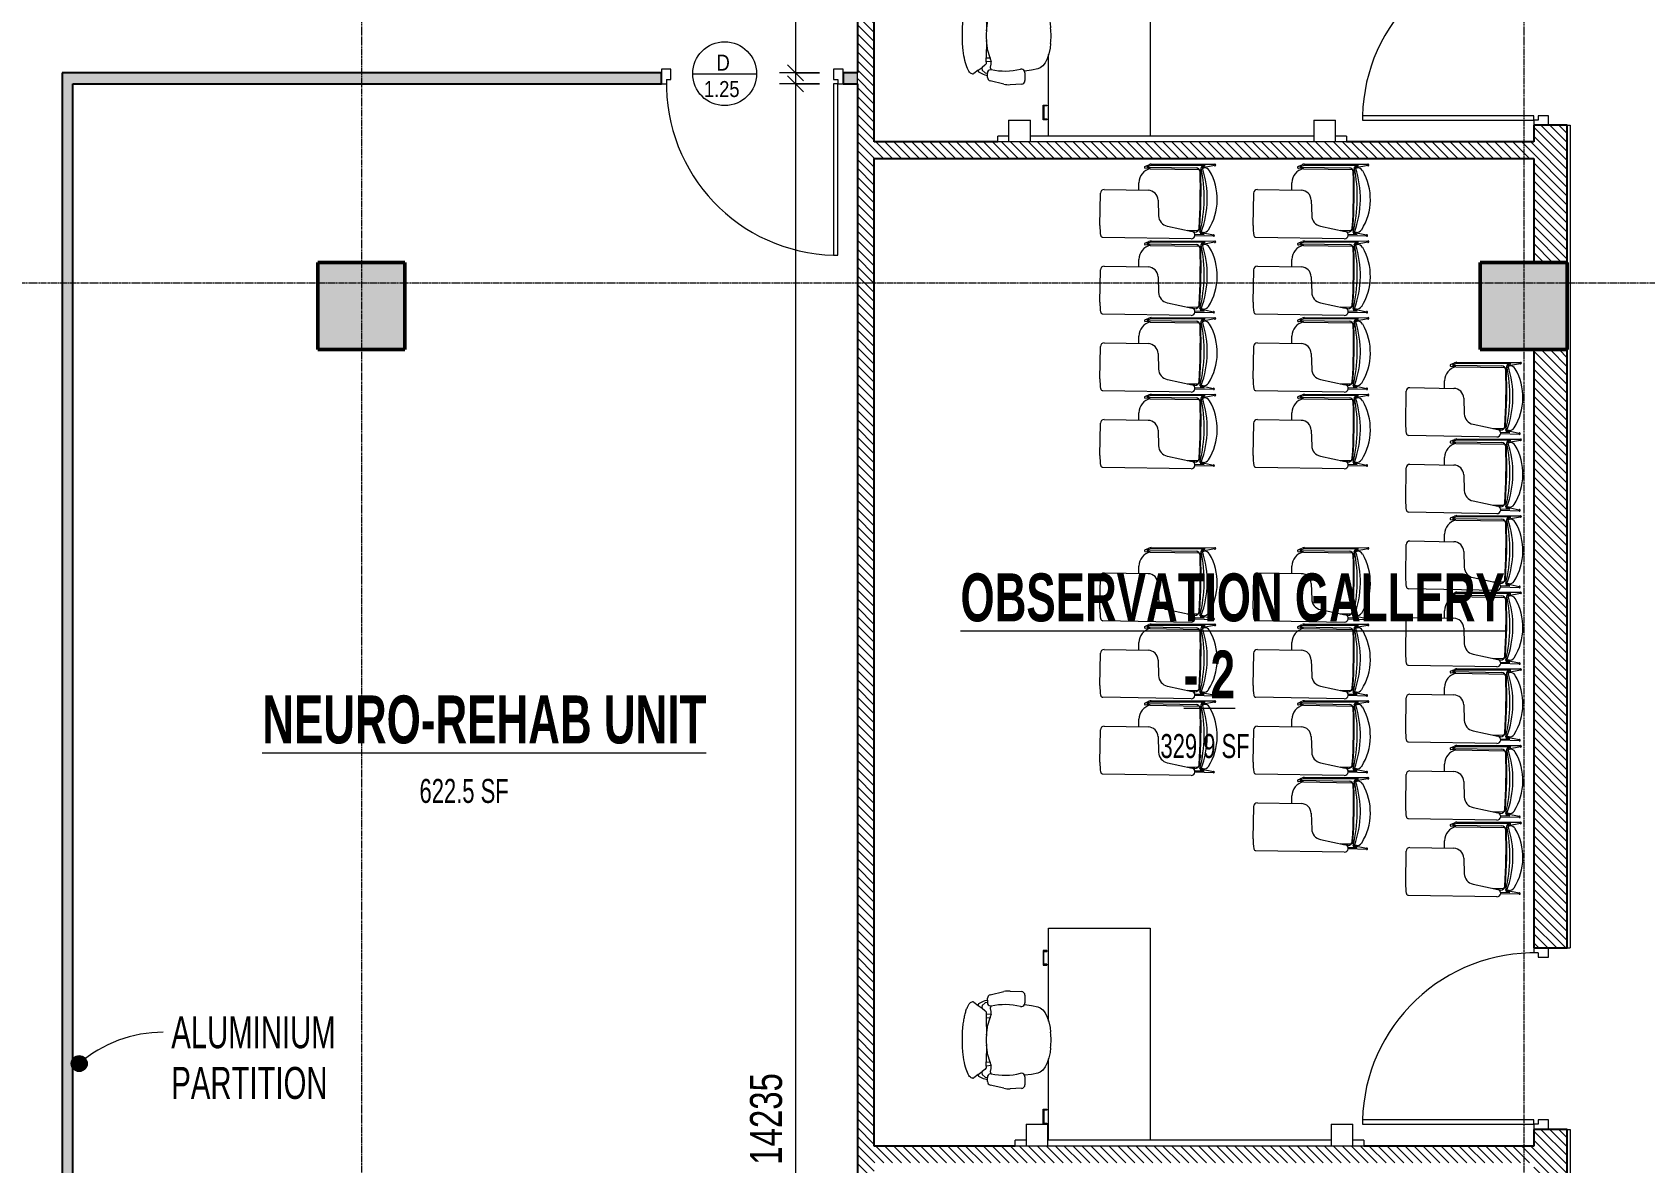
# Model space of a CAD drawing. Header units: millimetres. Extents: x -25222 to 91371, y -63339 to 20835.
# Drawn here: x 35470 to 46568, y -39449 to -31664 of the extents above; entities that cross this region are included whole.
import ezdxf

# ---------------------------------------------------------------- set-up
doc = ezdxf.new("R2010")
doc.units = ezdxf.units.MM
doc.linetypes.add('Grid Line', pattern=[22.225, 12.7, -3.175, 3.175, -3.175])
for name, color, linetype, lineweight in [('A-ANNO-DIMS', 211, 'Continuous', 9), ('A-ANNO-DIMS-110', 211, 'Continuous', 9), ('A-AREA-IDEN', 2, 'Continuous', 9), ('A-DOOR', 31, 'Continuous', 5), ('A-DOOR-FRAM', 31, 'Continuous', 5), ('A-DOOR-IDEN', 31, 'Continuous', 9), ('A-WALL', 113, 'Continuous', 5), ('A-WALL-PATT', 111, 'Continuous', 25), ('E-COMM', 2, 'Continuous', 5), ('E-DATA', 2, 'Continuous', 5), ('G-ANNO-TEXT', 231, 'Continuous', 9), ('I-FURN', 30, 'Continuous', 5), ('S-COLS', 52, 'Continuous', 5), ('S-GRID', 1, 'Continuous', 9)]:
    doc.layers.add(name, color=color, linetype=linetype, lineweight=lineweight)
doc.styles.add('Swis721 Cn BT', font='swissc.ttf', dxfattribs={"width": 0.8, "height": 220})
doc.styles.add('Swis721 Cn BT_10', font='swissc.ttf', dxfattribs={"width": 0.9, "height": 220})
doc.styles.add('Swis721 Cn BT_3', font='swissc.ttf', dxfattribs={"width": 0.8, "height": 165})
doc.styles.add('Swis721 Cn BT_7', font='swissc.ttf', dxfattribs={"height": 110})
doc.styles.add('Swis721 Cn BT_B', font='swisscb.ttf', dxfattribs={"width": 0.8, "height": 330})
doc.dimstyles.new('Diagonal_-2_mm_Swiss', dxfattribs={"dimscale": 304.8, "dimtxt": 222.071065, "dimasz": 0.360892, "dimexe": 0.360892, "dimexo": 0.0625, "dimgap": 0.072178, "dimtad": 1, "dimdec": 0, "dimzin": 0, "dimdsep": 46, "dimtxsty": 'Swis721 Cn BT_10', "dimblk1": 'OBLIQUE', "dimblk2": 'OBLIQUE', "dimsah": 1, "dimcen": 0.09, "dimdle": 0.360892, "dimazin": 0, "dimtfac": 1, "dimtdec": 4, "dimtix": 1, "dimtmove": 0, "dimatfit": 3, "dimfxl": 0.541339, "dimfxlon": 1, "dimtvp": 1, "dimtolj": 1, "dimtzin": 0, "dimarcsym": 2})
pattern_1 = [(315, (14219.89, -54691.457), (30.869454, 30.869454), [])]

# ---------------------------------------------------------------- blocks, each defined once
blk = doc.blocks.new('data_smart_board - 1800x1200-1793522-4_ FOURTH FLOOR - GA PLAN')
at = {"layer": 'E-DATA', "color": 10, "lineweight": 9}
for p, q in [((42235, -39334), (42235, -39294)), ((42310, -39294), (42235, -39294)), ((42310, -39334), (42235, -39334)), ((44410, -39294), (42460, -39294)), ((44410, -39334), (42460, -39334)), ((44635, -39294), (44560, -39294)), ((44635, -39334), (44560, -39334)), ((44635, -39294), (44635, -39334))]:
    blk.add_line(p, q, dxfattribs=at)
blk = doc.blocks.new('comm_ speaker face - 150x150x150-1086571-4_ FOURTH FLOOR - GA PLAN')
at = {"layer": 'E-COMM', "color": 53, "lineweight": 9}
for p, q in [((58455, -54182), (58455, -54032)), ((58605, -54032), (58455, -54032)), ((58605, -54032), (58605, -54182)), ((58455, -54182), (58605, -54182))]:
    blk.add_line(p, q, dxfattribs=at)
blk = doc.blocks.new('HermanMiller_Seating_AE11_Aeron_WorkChair - Std Tlt Adj Arms FabPds Size A-438281-4_ FOURTH FLOOR - GA PLAN')
at = {"layer": 'I-FURN', "color": 53, "lineweight": 9}
for p, q in [((-97, 311), (-4, 333)), ((39, 337), (117, 333)), ((-211, 261), (-180, 238)), ((-180, 238), (-175, 251)), ((-180, 238), (-154, 218)), ((-175, 251), (-144, 268)), ((-154, 238), (-156, 225)), ((-156, 225), (-154, 218)), ((-133, 256), (-154, 238)), ((-144, 268), (-133, 271)), ((-133, 271), (-117, 275)), ((-117, 258), (-133, 256)), ((-117, 275), (-116, 287)), ((-117, 275), (-117, 258)), ((-95, 220), (-92, 233)), ((138, 243), (187, 238)), ((141, 308), (141, 255)), ((187, 238), (229, 228)), ((229, 228), (247, 222)), ((247, 222), (264, 208)), ((-154, 218), (-135, 203)), ((-135, 203), (-126, 193)), ((-126, 193), (-125, 180)), ((-125, 180), (-125, 151)), ((-125, 180), (-91, 177)), ((-99, 153), (-125, 151)), ((-125, 151), (-124, 33)), ((-116, 95), (-99, 153)), ((-95, 217), (-95, 220)), ((-92, 196), (-95, 217)), ((-91, 183), (-92, 196)), ((-91, 177), (-91, 183)), ((264, 208), (280, 186)), ((280, 186), (294, 158)), ((294, 158), (305, 124)), ((305, 124), (314, 86)), ((-124, 33), (-117, 86)), ((-117, 86), (-116, 95)), ((314, 86), (318, 54)), ((-124, -33), (-125, -151)), ((-117, -86), (-124, -33)), ((-116, -95), (-117, -86)), ((-99, -153), (-116, -95)), ((314, -86), (305, -124)), ((318, -54), (314, -86)), ((-180, -238), (-154, -218)), ((-154, -218), (-156, -225)), ((-135, -203), (-154, -218)), ((-126, -193), (-135, -203)), ((-125, -180), (-126, -193)), ((-125, -180), (-125, -151)), ((-125, -151), (-99, -153)), ((-91, -177), (-125, -180)), ((-95, -217), (-92, -196)), ((-95, -220), (-95, -217)), ((-92, -233), (-95, -220)), ((-92, -196), (-91, -183)), ((-91, -183), (-91, -177)), ((264, -208), (247, -222)), ((280, -186), (264, -208)), ((294, -158), (280, -186)), ((305, -124), (294, -158)), ((-180, -238), (-211, -261)), ((-175, -251), (-180, -238)), ((-144, -268), (-175, -251)), ((-156, -225), (-154, -238)), ((-154, -238), (-133, -256)), ((-133, -271), (-144, -268)), ((-133, -256), (-117, -258)), ((-117, -275), (-133, -271)), ((-117, -275), (-117, -258)), ((-116, -287), (-117, -275)), ((-4, -333), (-97, -311)), ((187, -238), (138, -243)), ((141, -255), (141, -308)), ((229, -228), (187, -238)), ((247, -222), (229, -228)), ((117, -333), (39, -337))]:
    blk.add_line(p, q, dxfattribs=at)
for centre, radius, start, end in [((31, 185), 152, 87.0643, 103.3925), ((116, 308), 25.4, 0, 87.0643), ((-218, 252), 11.4, 52.4809, 89.3775), ((-92, 259), 25.4, 181.636, 262.725), ((-91, 286), 25.4, 103.3925, 178.698), ((-92, 259), 25.4, 262.725, 269.798), ((2, -198), 441, 75.7341, 102.2737), ((117, 253), 23.8, 255.7341, 335.4422), ((116, 255), 25.4, 332.4862, 0), ((457, -25), 584, 159.7776, 162.2357), ((699, 0), 824, 177.709, 182.291), ((-111, 0), 432, 352.8004, 7.1996), ((457, 25), 584, 197.7643, 200.2224), ((-218, -252), 11.4, 270.6225, 307.5191), ((-92, -259), 25.4, 97.275, 178.364), ((-91, -286), 25.4, 181.302, 256.6075), ((-92, -259), 25.4, 90.202, 97.275), ((2, 198), 441, 257.7263, 284.2659), ((117, -253), 23.8, 24.5578, 104.2659), ((116, -308), 25.4, 272.9357, 0), ((116, -255), 25.4, 0, 27.5138), ((31, -185), 152, 256.6075, 272.9357)]:
    blk.add_arc(centre, radius, start, end, dxfattribs=at)
blk.add_open_spline([(-217, -264), (-221, -264), (-229, -262), (-243, -249), (-260, -217), (-277, -158), (-285, -95), (-289, -41), (-290, 14), (-288, 69), (-282, 120), (-276, 156), (-269, 187), (-260, 214), (-250, 236), (-240, 252), (-229, 262), (-221, 264), (-217, 264)], degree=3, knots=[-1, -1, -1, -1, -0.95, -0.9, -0.8, -0.7, -0.6, -0.55, -0.5, -0.4, -0.35, -0.3, -0.25, -0.2, -0.15, -0.1, -0.05, 0, 0, 0, 0], dxfattribs=at)
blk = doc.blocks.new('Desk - 1_5 x 0_7-2856766-4_ FOURTH FLOOR - GA PLAN')
at = {"layer": 'I-FURN', "color": 53, "lineweight": 9}
for p, q in [((0, 0), (1460, 0)), ((0, -700), (0, 0)), ((640, -700), (0, -700)), ((152, -713), (159, -713)), ((152, -713), (152, -738)), ((152, -738), (254, -738)), ((159, -732), (159, -713)), ((248, -732), (159, -732)), ((248, -713), (254, -713)), ((248, -713), (248, -732)), ((254, -738), (254, -713)), ((1460, -700), (898, -700)), ((1246, -713), (1252, -713)), ((1246, -738), (1246, -713)), ((1348, -738), (1246, -738)), ((1252, -713), (1252, -732)), ((1252, -732), (1341, -732)), ((1341, -713), (1348, -713)), ((1341, -732), (1341, -713)), ((1348, -713), (1348, -738))]:
    blk.add_line(p, q, dxfattribs=at)
blk = doc.blocks.new('Steelcase - Seating - Max Stacker 472 Series - Tablet Arm - Right - Coated Frame-385815-4_ FOURTH FLOOR - GA PLAN')
at = {"layer": 'I-FURN', "color": 53, "lineweight": 9}
for p, q in [((-269, -367), (-269, 241)), ((-188, 262), (35, 262)), ((61, 237), (61, -65)), ((61, 0), (112, 0)), ((210, -77), (212, -42)), ((210, -77), (210, -417)), ((221, -53), (221, -392)), ((228, -69), (221, -53)), ((224, -40), (237, -67)), ((236, -455), (232, -81)), ((240, -83), (248, -520)), ((-184, -202), (-217, -372)), ((-5, -135), (-113, -140)), ((-248, -520), (-246, -393)), ((-223, -438), (-239, -520)), ((-235, -392), (-236, -455)), ((-236, -455), (-232, -437)), ((-221, -437), (-223, -438)), ((-222, -450), (-221, -437)), ((-221, -392), (-221, -381)), ((-210, -338), (-210, -417)), ((-163, -422), (-210, -417)), ((210, -417), (162, -422)), ((221, -437), (222, -446)), ((223, -438), (221, -437)), ((239, -520), (223, -438)), ((232, -437), (236, -455))]:
    blk.add_line(p, q, dxfattribs=at)
for centre, radius, start, end in [((112, -101), 101, 13.4808, 90), ((218, -43), 6.35, 25, 177), ((209, -81), 22.6, 0.6575, 33.3425), ((201, -84), 39.9, 1, 25), ((-219, -442), 14.6, 99.2101, 158.8212), ((-217, -432), 6.31, 133.3782, 225.2969), ((-192, -392), 28.8, 180, 267.5475), ((-193, -600), 174, 86.942, 99.2101), ((0, 538), 990, 257.0842, 282.9158), ((0, 206), 679, 250.9959, 289.0041), ((-4, 3991), 4416, 267.5475, 272.5552), ((0, 3022), 3452, 266.942, 273.058), ((195, -631), 206, 82.3895, 93.058), ((192, -392), 29.1, 272.5552, 0), ((215, -432), 7.67, 320.4615, 33.1458), ((221, -438), 11.3, 8.0386, 82.3895), ((-243, -522), 5.1, 156.4263, 23.5737), ((-184, -452), 38.1, 176, 238.9903), ((0, -147), 395, 238.9903, 300.9668), ((183, -451), 39.6, 300.9668, 7.8462), ((243, -522), 5.1, 156.4263, 23.5737)]:
    blk.add_arc(centre, radius, start, end, dxfattribs=at)
for centre, major_axis, start_param, end_param in [((-253, 241), (-15.2, 0), 4.891097, 6.283185), ((-188, -120), (383, 0), 1.570796, 1.749504), ((35, 237), (25.4, 0), 0, 1.570796), ((-9, -65), (-69.8, 0), 1.623156, 3.141593), ((-109, -216), (76.2, 0), 1.623156, 2.949606), ((-242, -367), (26.1, 0), 3.141593, 6.091199)]:
    blk.add_ellipse(centre, major_axis=major_axis, ratio=0.999106, start_param=start_param, end_param=end_param, dxfattribs=at)
blk = doc.blocks.new('data_smart_board - 1800x1200-795242-4_ FOURTH FLOOR - GA PLAN')
at = {"layer": 'E-DATA', "color": 10, "lineweight": 9}
for p, q in [((42190, -32379), (42115, -32379)), ((42115, -32419), (42115, -32379)), ((44290, -32379), (42340, -32379)), ((44515, -32379), (44440, -32379)), ((44515, -32379), (44515, -32419)), ((42190, -32419), (42115, -32419)), ((44290, -32419), (42340, -32419)), ((44515, -32419), (44440, -32419))]:
    blk.add_line(p, q, dxfattribs=at)
blk = doc.blocks.new('comm_ speaker face - 150x150x150-376691-4_ FOURTH FLOOR - GA PLAN')
at = {"layer": 'E-COMM', "color": 53, "lineweight": 9}
for p, q in [((58620, -36132), (58620, -35982)), ((58770, -35982), (58620, -35982)), ((58770, -35982), (58770, -36132)), ((58620, -36132), (58770, -36132))]:
    blk.add_line(p, q, dxfattribs=at)
blk = doc.blocks.new('MM-HOSPITAL A_B BLOCK 2022_05_19_Interiors_rvt-1-4_ FOURTH FLOOR - GA PLAN')
at = {"layer": 'A-WALL', "color": 10, "lineweight": 9}
for p, q in [((46035, -32304), (46055, -32304)), ((46055, -32304), (46055, -37969)), ((46035, -37969), (46055, -37969)), ((46035, -39219), (46055, -39219)), ((46055, -39219), (46055, -44929))]:
    blk.add_line(p, q, dxfattribs=at)
at = {"color": 53, "lineweight": 9}
for name, p, rotation in [('Desk - 1_5 x 0_7-2856766-4_ FOURTH FLOOR - GA PLAN', (43165, -30919), 269.999995174342), ('comm_ speaker face - 150x150x150-376691-4_ FOURTH FLOOR - GA PLAN', (78322, 26351), 269.9999999999999), ('comm_ speaker face - 150x150x150-376691-4_ FOURTH FLOOR - GA PLAN', (80422, 26351), 269.9999999999999), ('Steelcase - Seating - Max Stacker 472 Series - Tablet Arm - Right - Coated Frame-385815-4_ FOURTH FLOOR - GA PLAN', (43084, -32812), 88.99999999999804), ('Steelcase - Seating - Max Stacker 472 Series - Tablet Arm - Right - Coated Frame-385815-4_ FOURTH FLOOR - GA PLAN', (44138, -32812), 88.99999999999804), ('Steelcase - Seating - Max Stacker 472 Series - Tablet Arm - Right - Coated Frame-385815-4_ FOURTH FLOOR - GA PLAN', (43084, -33340), 88.99999999999804), ('Steelcase - Seating - Max Stacker 472 Series - Tablet Arm - Right - Coated Frame-385815-4_ FOURTH FLOOR - GA PLAN', (44138, -33340), 88.99999999999804), ('Steelcase - Seating - Max Stacker 472 Series - Tablet Arm - Right - Coated Frame-385815-4_ FOURTH FLOOR - GA PLAN', (43084, -33868), 88.99999999999804), ('Steelcase - Seating - Max Stacker 472 Series - Tablet Arm - Right - Coated Frame-385815-4_ FOURTH FLOOR - GA PLAN', (44138, -33868), 88.99999999999804), ('Steelcase - Seating - Max Stacker 472 Series - Tablet Arm - Right - Coated Frame-385815-4_ FOURTH FLOOR - GA PLAN', (45188, -34176), 88.99999999999804), ('Steelcase - Seating - Max Stacker 472 Series - Tablet Arm - Right - Coated Frame-385815-4_ FOURTH FLOOR - GA PLAN', (43084, -34396), 88.99999999999804), ('Steelcase - Seating - Max Stacker 472 Series - Tablet Arm - Right - Coated Frame-385815-4_ FOURTH FLOOR - GA PLAN', (44138, -34396), 88.99999999999804), ('Steelcase - Seating - Max Stacker 472 Series - Tablet Arm - Right - Coated Frame-385815-4_ FOURTH FLOOR - GA PLAN', (45188, -34704), 88.99999999999804), ('Steelcase - Seating - Max Stacker 472 Series - Tablet Arm - Right - Coated Frame-385815-4_ FOURTH FLOOR - GA PLAN', (45188, -35232), 88.99999999999804), ('Steelcase - Seating - Max Stacker 472 Series - Tablet Arm - Right - Coated Frame-385815-4_ FOURTH FLOOR - GA PLAN', (43084, -35452), 88.99999999999804), ('Steelcase - Seating - Max Stacker 472 Series - Tablet Arm - Right - Coated Frame-385815-4_ FOURTH FLOOR - GA PLAN', (44138, -35452), 88.99999999999804), ('Steelcase - Seating - Max Stacker 472 Series - Tablet Arm - Right - Coated Frame-385815-4_ FOURTH FLOOR - GA PLAN', (45188, -35759), 88.99999999999804), ('Steelcase - Seating - Max Stacker 472 Series - Tablet Arm - Right - Coated Frame-385815-4_ FOURTH FLOOR - GA PLAN', (43084, -35979), 88.99999999999804), ('Steelcase - Seating - Max Stacker 472 Series - Tablet Arm - Right - Coated Frame-385815-4_ FOURTH FLOOR - GA PLAN', (44138, -35979), 88.99999999999804), ('Steelcase - Seating - Max Stacker 472 Series - Tablet Arm - Right - Coated Frame-385815-4_ FOURTH FLOOR - GA PLAN', (45188, -36287), 88.99999999999804), ('Steelcase - Seating - Max Stacker 472 Series - Tablet Arm - Right - Coated Frame-385815-4_ FOURTH FLOOR - GA PLAN', (43084, -36507), 88.99999999999804), ('Steelcase - Seating - Max Stacker 472 Series - Tablet Arm - Right - Coated Frame-385815-4_ FOURTH FLOOR - GA PLAN', (44138, -36507), 88.99999999999804), ('Steelcase - Seating - Max Stacker 472 Series - Tablet Arm - Right - Coated Frame-385815-4_ FOURTH FLOOR - GA PLAN', (45188, -36815), 88.99999999999804), ('Steelcase - Seating - Max Stacker 472 Series - Tablet Arm - Right - Coated Frame-385815-4_ FOURTH FLOOR - GA PLAN', (44138, -37035), 88.99999999999804), ('Steelcase - Seating - Max Stacker 472 Series - Tablet Arm - Right - Coated Frame-385815-4_ FOURTH FLOOR - GA PLAN', (45188, -37343), 88.99999999999804), ('Desk - 1_5 x 0_7-2856766-4_ FOURTH FLOOR - GA PLAN', (43165, -37834), 269.999995174342), ('comm_ speaker face - 150x150x150-1086571-4_ FOURTH FLOOR - GA PLAN', (96492, 19271), 269.9999999999999), ('comm_ speaker face - 150x150x150-1086571-4_ FOURTH FLOOR - GA PLAN', (98592, 19271), 269.9999999999999)]:
    blk.add_blockref(name, p, dxfattribs=dict(at, rotation=rotation))
for name, p in [('HermanMiller_Seating_AE11_Aeron_WorkChair - Std Tlt Adj Arms FabPds Size A-438281-4_ FOURTH FLOOR - GA PLAN', (42161, -31688)), ('data_smart_board - 1800x1200-795242-4_ FOURTH FLOOR - GA PLAN', (0, 0)), ('HermanMiller_Seating_AE11_Aeron_WorkChair - Std Tlt Adj Arms FabPds Size A-438281-4_ FOURTH FLOOR - GA PLAN', (42161, -38603)), ('data_smart_board - 1800x1200-1793522-4_ FOURTH FLOOR - GA PLAN', (0, 0))]:
    blk.add_blockref(name, p, dxfattribs=at)
blk = doc.blocks.new('M_Concrete-Rectangular-Column - 600 x 600-V1-4_ FOURTH FLOOR - GA PLAN')
at = {"layer": 'S-COLS'}
blk.add_hatch(color=55, dxfattribs=at).paths.add_polyline_path([(300, 300), (-300, 300), (-300, -300), (300, -300)], flags=0)
at = {"layer": 'S-COLS', "color": 250, "lineweight": 50}
for p, q in [((300, 300), (-300, 300)), ((-300, 300), (-300, -300)), ((300, -300), (300, 300)), ((-300, -300), (300, -300))]:
    blk.add_line(p, q, dxfattribs=at)
blk = doc.blocks.new('DC_SglFl-W-Int - D 1_25-12383859-4_ FOURTH FLOOR - GA PLAN')
at = {"layer": 'A-DOOR'}
for p, q in [((560, -115), (560, -1295)), ((590, -115), (560, -115)), ((590, -1295), (590, -115)), ((560, -1295), (590, -1295))]:
    blk.add_line(p, q, dxfattribs=at)
blk.add_arc((590, -115), 1180, 178.5436, 268.5436, dxfattribs=at)
at = {"layer": 'A-DOOR-FRAM'}
for p, q in [((-625, -15), (-625, -115)), ((-560, -15), (-625, -15)), ((-590, -85), (-560, -85)), ((-590, -85), (-590, -115)), ((-560, -85), (-560, -15)), ((560, -15), (560, -85)), ((625, -15), (560, -15)), ((560, -85), (590, -85)), ((590, -85), (590, -115)), ((625, -115), (625, -15)), ((-625, -115), (-590, -115)), ((590, -115), (625, -115))]:
    blk.add_line(p, q, dxfattribs=at)
blk = doc.blocks.new('DC_SglFl-W-Int - D _1_25-16892307-4_ FOURTH FLOOR - GA PLAN')
at = {"layer": 'A-DOOR'}
for p, q in [((560, -37.5), (560, -1217.5)), ((590, -37.5), (560, -37.5)), ((590, -1217.5), (590, -37.5)), ((560, -1217.5), (590, -1217.5))]:
    blk.add_line(p, q, dxfattribs=at)
blk.add_arc((590, -37.5), 1180.4, 178.54364, 268.54364, dxfattribs=at)
at = {"layer": 'A-DOOR-FRAM'}
for p, q in [((-625, 62.5), (-625, -37.5)), ((-560, 62.5), (-625, 62.5)), ((-560, -7.5), (-560, 62.5)), ((560, 62.5), (560, -7.5)), ((625, 62.5), (560, 62.5)), ((625, -37.5), (625, 62.5)), ((-625, -37.5), (-590, -37.5)), ((-590, -7.5), (-560, -7.5)), ((-590, -7.5), (-590, -37.5)), ((560, -7.5), (590, -7.5)), ((590, -7.5), (590, -37.5)), ((590, -37.5), (625, -37.5))]:
    blk.add_line(p, q, dxfattribs=at)
blk = doc.blocks.new('DIMBLOCK194-4_ FOURTH FLOOR - GA PLAN')
at = {"layer": 'A-ANNO-DIMS-110', "transparency": 16777216}
for p, q in [((40723, -31909), (40723, -46364)), ((40888, -32019), (40613, -32019)), ((40723, -32019), (40888, -32019)), ((40888, -46254), (40613, -46254)), ((40723, -46254), (40888, -46254))]:
    blk.add_line(p, q, dxfattribs=at)
at = {"layer": 'A-ANNO-DIMS-110', "lineweight": 18, "transparency": 16777216}
for p, q in [((40723, -32019), (40668, -31964)), ((40723, -32019), (40778, -32074)), ((40723, -46254), (40668, -46199)), ((40723, -46254), (40778, -46309))]:
    blk.add_line(p, q, dxfattribs=at)
at = {"layer": 'A-ANNO-DIMS-110', "color": 0, "transparency": 16777216, "insert": (40410, -39462), "char_height": 220, "width": 782.54, "attachment_point": 1, "rotation": 90, "line_spacing_factor": 0.961347, "style": 'Swis721 Cn BT_10'}
blk.add_mtext('14235', dxfattribs=at)
blk = doc.blocks.new('_Oblique')
at = {"color": 0, "linetype": 'ByBlock', "lineweight": -2}
blk.add_line((-0.5, -0.5), (0.5, 0.5), dxfattribs=at)
blk = doc.blocks.new('DIMBLOCK199-4_ FOURTH FLOOR - GA PLAN')
at = {"layer": 'A-ANNO-DIMS-110', "lineweight": 18, "transparency": 16777216}
for p, q in [((40723, -29544), (40668, -29489)), ((40723, -29544), (40778, -29599)), ((40723, -31944), (40668, -31889)), ((40723, -31944), (40778, -31999))]:
    blk.add_line(p, q, dxfattribs=at)
at = {"layer": 'A-ANNO-DIMS-110', "transparency": 16777216}
for p, q in [((40723, -29434), (40723, -32054)), ((40888, -29544), (40613, -29544)), ((40723, -29544), (40888, -29544)), ((40888, -31944), (40613, -31944)), ((40723, -31944), (40888, -31944))]:
    blk.add_line(p, q, dxfattribs=at)
at = {"layer": 'A-ANNO-DIMS-110', "color": 0, "transparency": 16777216, "insert": (40410, -31005), "char_height": 220, "width": 626.03, "attachment_point": 1, "rotation": 90, "line_spacing_factor": 0.961347, "style": 'Swis721 Cn BT_10'}
blk.add_mtext('2400', dxfattribs=at)
blk = doc.blocks.new('M_Door Tag type 3 - M_Door Tag type 3-9039904-4_ FOURTH FLOOR - GA PLAN')
at = {"layer": 'A-DOOR-IDEN'}
blk.add_line((-1.88, 0.29), (2.12, 0.29), dxfattribs=at)
blk.add_circle((0.12, 0.29), 2, dxfattribs=at)

msp = doc.modelspace()

# ---------------------------------------------------------------- hatches: boundary and pattern name
at = {"layer": 'A-WALL-PATT', "lineweight": 5}
h = msp.add_hatch(dxfattribs=at)
h.set_pattern_fill('FP_1', color=9, style=0, pattern_type=2)
h.set_pattern_definition(pattern_1)
h.paths.add_polyline_path([(41150.1, -46368.7), (41265.1, -46368.7), (41265.1, -25618.7), (41150.1, -25618.7), (41150.1, -46253.7)], flags=0)
h = msp.add_hatch(dxfattribs=at)
h.set_pattern_fill('FP_1', color=9, style=0, pattern_type=2)
h.set_pattern_definition(pattern_1)
h.paths.add_polyline_path([(45805.1, -33248.7), (46035.1, -33248.7), (46035.1, -32303.7), (45805.1, -32303.7), (45805.1, -33089)], flags=0)
h.paths.add_polyline_path([(46035.1, -31053.7), (46035.1, -29871.2), (45805.1, -29871.2), (45805.1, -31053.7)], flags=0)
h = msp.add_hatch(color=171, dxfattribs=at)
h.paths.add_polyline_path([(41150.1, -32018.7), (41150.1, -31943.7), (41050.1, -31943.7), (41050.1, -32018.7)], flags=0)
h.paths.add_polyline_path([(37435.1, -32018.7), (39800.1, -32018.7), (39800.1, -31943.7), (35675.1, -31943.7), (35675.1, -32018.7), (35750.1, -32018.7)], flags=0)
msp.add_hatch(color=171, dxfattribs=at).paths.add_polyline_path([(35750.1, -46253.7), (35750.1, -32018.7), (35675.1, -32018.7), (35675.1, -46253.7)], flags=0)
h = msp.add_hatch(dxfattribs=at)
h.set_pattern_fill('FP_1', color=9, style=0, pattern_type=2)
h.set_pattern_definition(pattern_1)
h.paths.add_polyline_path([(45516.5, -32533.7), (45805.1, -32533.7), (45805.1, -32418.7), (41265.1, -32418.7), (41265.1, -32533.7), (44598.4, -32533.7)], flags=0)
h = msp.add_hatch(dxfattribs=at)
h.set_pattern_fill('FP_1', color=9, style=0, pattern_type=2)
h.set_pattern_definition(pattern_1)
h.paths.add_polyline_path([(46035.1, -41088.7), (46035.1, -39218.7), (45805.1, -39218.7), (45805.1, -41088.7)], flags=0)
h.paths.add_polyline_path([(46035.1, -37968.7), (46035.1, -33848.7), (45805.1, -33848.7), (45805.1, -37968.7)], flags=0)
h = msp.add_hatch(dxfattribs=at)
h.set_pattern_fill('FP_1', color=9, style=0, pattern_type=2)
h.set_pattern_definition(pattern_1)
h.paths.add_polyline_path([(42310.1, -39448.7), (45805.1, -39448.7), (45805.1, -39333.7), (41265.1, -39333.7), (41265.1, -39448.7), (42285.1, -39448.7)], flags=0)
at = {"layer": 'G-ANNO-TEXT'}
h = msp.add_hatch(color=130, dxfattribs=at)
edge = h.paths.add_edge_path(flags=0)
edge.add_arc((35793, -38765.7), 55, 0, 360)

# ---------------------------------------------------------------- linework, layer by layer
at = {"layer": 'A-WALL', "lineweight": 25}
for p, q in [((41265.1, -32418.7), (41265.1, -25618.7)), ((41150.1, -29543.7), (41150.1, -31943.7)), ((39800.1, -31943.7), (35675.1, -31943.7)), ((35675.1, -31943.7), (35675.1, -46253.7)), ((39800.1, -32018.7), (39800.1, -31943.7)), ((41150.1, -31943.7), (41050.1, -31943.7)), ((41050.1, -31943.7), (41050.1, -32018.7)), ((35750.1, -32018.7), (39800.1, -32018.7)), ((35750.1, -46253.7), (35750.1, -32018.7)), ((41050.1, -32018.7), (41150.1, -32018.7)), ((41150.1, -32018.7), (41150.1, -46253.7)), ((45805.1, -32303.7), (45805.1, -32418.7)), ((46035.1, -32303.7), (45805.1, -32303.7)), ((46035.1, -33248.7), (46035.1, -32303.7)), ((42115.1, -32418.7), (41265.1, -32418.7)), ((45805.1, -32418.7), (44515.1, -32418.7)), ((41265.1, -39333.7), (41265.1, -32533.7)), ((41265.1, -32533.7), (45805.1, -32533.7)), ((45805.1, -32533.7), (45805.1, -33248.7)), ((45805.1, -33848.7), (45805.1, -37968.7)), ((46035.1, -37968.7), (46035.1, -33848.7)), ((45805.1, -37968.7), (46035.1, -37968.7)), ((45805.1, -39218.7), (45805.1, -39333.7)), ((46035.1, -39218.7), (45805.1, -39218.7)), ((46035.1, -41088.7), (46035.1, -39218.7)), ((42235.1, -39333.7), (41265.1, -39333.7)), ((45805.1, -39333.7), (44635.1, -39333.7))]:
    msp.add_line(p, q, dxfattribs=at)
at = {"layer": 'A-WALL'}
msp.add_line((41150.1, -32018.7), (41150.1, -31943.7), dxfattribs=at)
at = {"layer": 'G-ANNO-TEXT', "color": 130}
msp.add_circle((35793, -38765.7), 55, dxfattribs=at)
msp.add_arc((36372, -39434.2), 884.4, 90, 130.89852, dxfattribs=at)
at = {"layer": 'S-GRID', "linetype": 'Grid Line'}
for p, q in [((37735.1, 20089.7), (37735.1, -62440.6)), ((45735.1, 20089.7), (45735.1, -62440.6)), ((-24562.2, -33388.7), (90711.2, -33388.7))]:
    msp.add_line(p, q, dxfattribs=at)

# ---------------------------------------------------------------- block references
at = {"lineweight": 5}
msp.add_blockref('MM-HOSPITAL A_B BLOCK 2022_05_19_Interiors_rvt-1-4_ FOURTH FLOOR - GA PLAN', (0, 0), dxfattribs=at)
at = {"layer": 'A-DOOR', "rotation": 270.0000000000001}
for p in [(45920.1, -31678.7), (45920.1, -38593.7)]:
    msp.add_blockref('DC_SglFl-W-Int - D 1_25-12383859-4_ FOURTH FLOOR - GA PLAN', p, dxfattribs=at)
at = {"layer": 'A-DOOR'}
msp.add_blockref('DC_SglFl-W-Int - D _1_25-16892307-4_ FOURTH FLOOR - GA PLAN', (40425.1, -31981.2), dxfattribs=at)
at = {"layer": 'A-DOOR-IDEN', "xscale": 110, "yscale": 110, "zscale": 110}
msp.add_blockref('M_Door Tag type 3 - M_Door Tag type 3-9039904-4_ FOURTH FLOOR - GA PLAN', (40222.3, -31981.2), dxfattribs=at)
at = {"layer": 'S-COLS', "rotation": 270.0000000000001}
for p in [(37735.1, -33548.7), (45735.1, -33548.7)]:
    msp.add_blockref('M_Concrete-Rectangular-Column - 600 x 600-V1-4_ FOURTH FLOOR - GA PLAN', p, dxfattribs=at)

# ---------------------------------------------------------------- texts
at = {"layer": 'A-AREA-IDEN', "attachment_point": 1}
for s, insert, char_height, width, style in [('\\LOBSERVATION GALLERY', (41858.7, -35390.5), 330, 4183.526, 'Swis721 Cn BT_B'), ('\\L- 2', (43395.4, -35921.6), 330, 465.62, 'Swis721 Cn BT_B'), ('\\LNEURO-REHAB UNIT', (37052.9, -36231), 330, 3470.986, 'Swis721 Cn BT_B'), ('329.9 SF', (43235.1, -36496.5), 165, 698.43, 'Swis721 Cn BT_3'), ('622.5 SF', (38135.4, -36805.7), 165, 698.43, 'Swis721 Cn BT_3')]:
    msp.add_mtext(s, dxfattribs=dict(at, insert=insert, char_height=char_height, width=width, style=style))
at = {"layer": 'A-DOOR-IDEN', "char_height": 110, "attachment_point": 1, "style": 'Swis721 Cn BT_7'}
for s, insert, width in [('D', (40180, -31818), 105.823), ('1.25', (40092.7, -31999.9), 308.65)]:
    msp.add_mtext(s, dxfattribs=dict(at, insert=insert, width=width))
at = {"layer": 'G-ANNO-TEXT', "color": 7, "char_height": 220, "attachment_point": 1, "style": 'Swis721 Cn BT'}
for s, insert, width in [('ALUMINIUM ', (36427, -38439.8), 1396.86), ('PARTITION', (36427, -38789), 1185.215)]:
    msp.add_mtext(s, dxfattribs=dict(at, insert=insert, width=width))

# ---------------------------------------------------------------- dimensions: what is measured, and where the dimension line sits
at = {"layer": 'A-ANNO-DIMS'}
for base, p1, p2, override, picture, middle in [((40722.6, -31943.7), (40887.6, -29543.7), (40887.6, -31943.7), {"dimpost": '<>', "dimfxl": 2400}, 'DIMBLOCK199-4_ FOURTH FLOOR - GA PLAN', (40587.5, -30743.7)), ((40722.6, -46253.7), (40887.6, -32018.7), (40887.6, -46253.7), {"dimpost": '<>', "dimfxl": 14235}, 'DIMBLOCK194-4_ FOURTH FLOOR - GA PLAN', (40587.5, -39136.2))]:
    dim = msp.add_linear_dim(base=base, p1=p1, p2=p2, angle=90, dimstyle='Diagonal_-2_mm_Swiss', override=override, dxfattribs=at)
    dim.commit()
    dim.dimension.update_dxf_attribs({"geometry": picture, "text_midpoint": middle})

doc.saveas('drawing.dxf')
